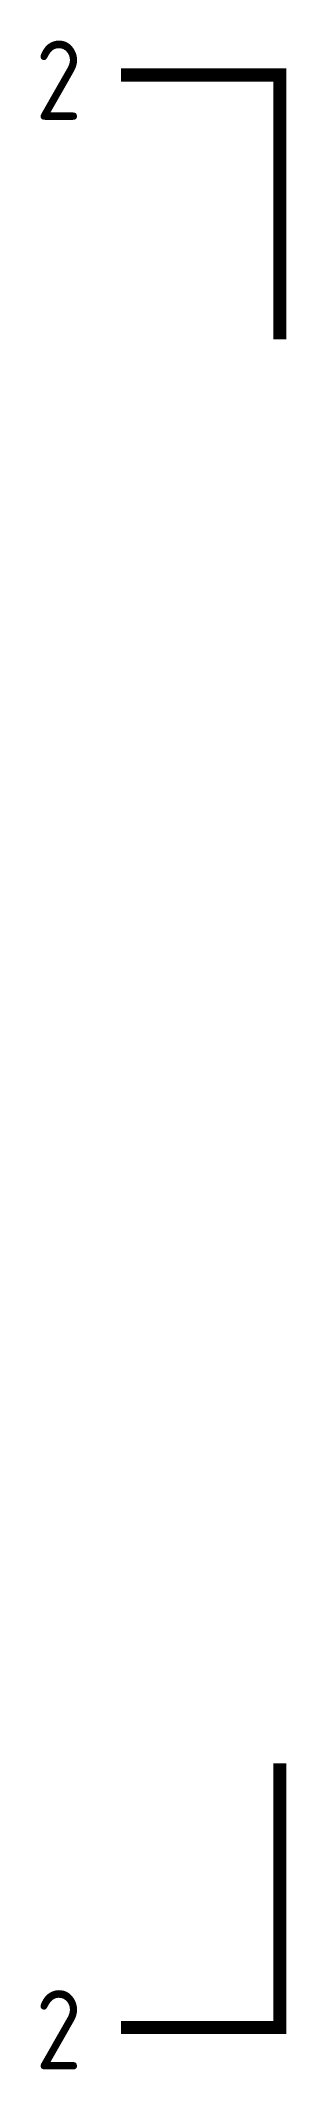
# Model space of a CAD drawing. Extents: x -959 to -29, y -3647 to 4031.
import ezdxf

# ---------------------------------------------------------------- set-up
doc = ezdxf.new("R2010")
doc.units = 0
doc.header["$LTSCALE"] = 1000
doc.header["$MEASUREMENT"] = 0
doc.layers.add('PUB_TEXT', color=7, linetype='Continuous')
doc.styles.add('国标', font='gbenor.shx', dxfattribs={"bigfont": 'gbcbig.shx'})

msp = doc.modelspace()

# ---------------------------------------------------------------- linework, layer by layer
at = {"color": 4, "const_width": 50}
for points in [[(-654.2, 3901.2), (-54.2, 3901.2), (-54.2, 2901.2)], [(-54.2, -2488.8), (-54.2, -3488.8), (-654.2, -3488.8)]]:
    msp.add_lwpolyline(points, dxfattribs=at)

# ---------------------------------------------------------------- texts
at = {"layer": 'PUB_TEXT', "color": 7, "style": '国标'}
for p in [(-977.2, 3731.5), (-977.2, -3647.3)]:
    msp.add_text('2', height=300, dxfattribs=at).set_placement(p)

doc.saveas('drawing.dxf')
